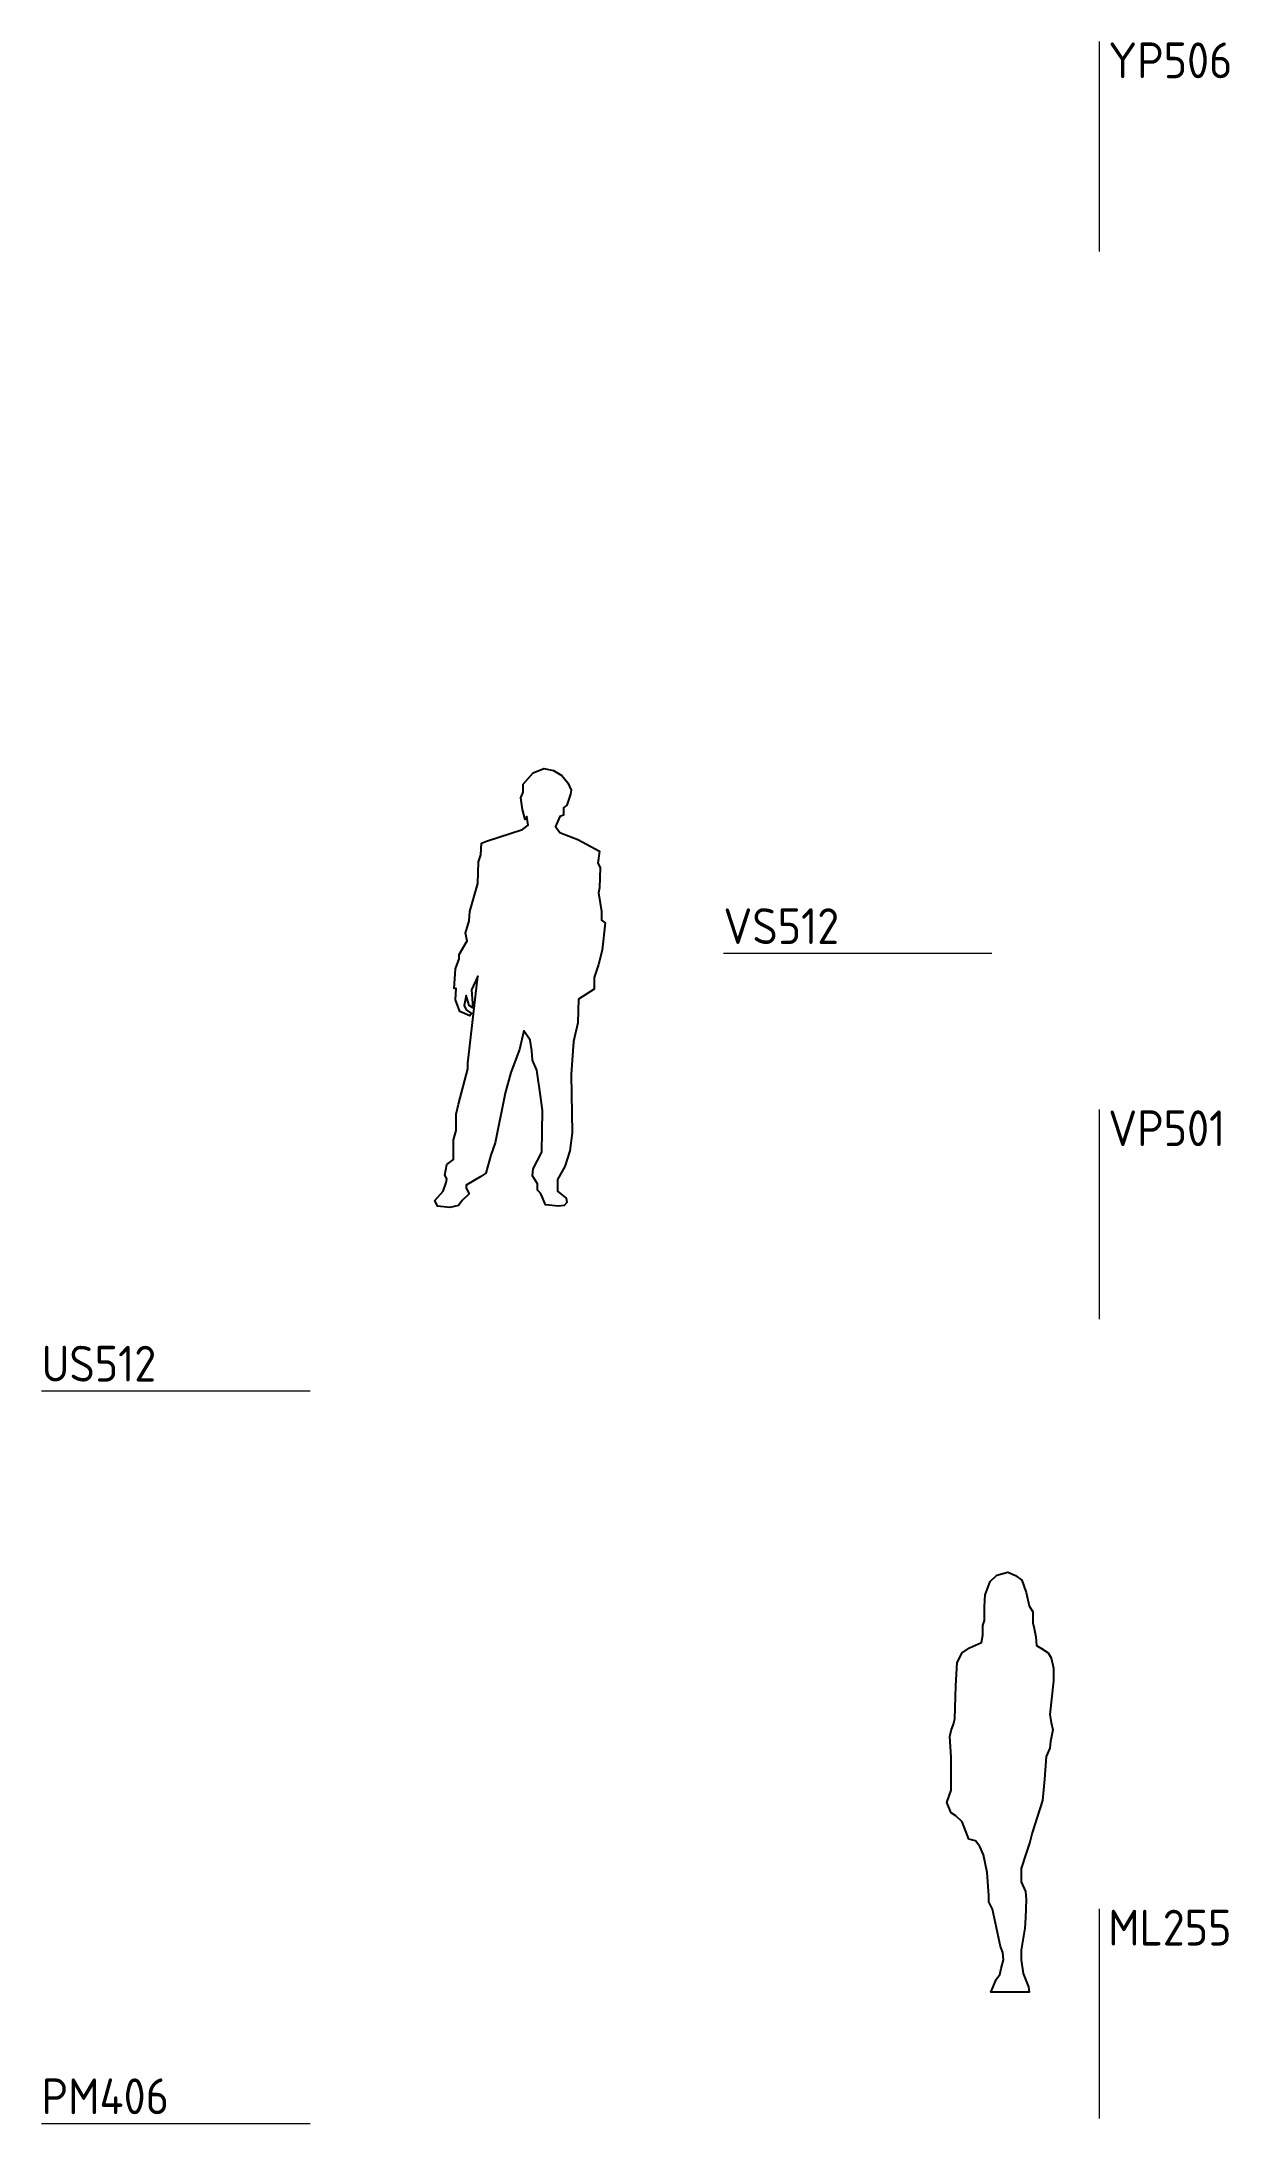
# Model space of a CAD drawing. Header units: millimetres. Extents: x 45928 to 91086, y 20500 to 29675.
# Drawn here: x 45928 to 50907, y 20949 to 29675 of the extents above.
import ezdxf

# ---------------------------------------------------------------- set-up
doc = ezdxf.new("R2010")
doc.units = ezdxf.units.MM
doc.header["$LTSCALE"] = 0.5
doc.layers.add('AR-----J1_DETMERK', color=9, linetype='Continuous', lineweight=0)
doc.layers.add('ARF6000E0_PINNAT', color=8, linetype='Continuous')
doc.styles.get("Standard").update_dxf_attribs({"font": 'isocp.shx'})

# ---------------------------------------------------------------- blocks, each defined once
blk = doc.blocks.new('poika')
blk.add_lwpolyline([(-93.4, 1762.1), (-51.2, 1810.3), (-6, 1828.4), (33.2, 1819.3), (69.3, 1798.2), (93.4, 1768.1), (108.5, 1738), (105.5, 1719.9), (90.4, 1674.7), (75.3, 1662.7), (75.3, 1632.6), (60.3, 1626.5), (42.2, 1584.4), (60.3, 1560.3), (81.4, 1551.2), (135.6, 1530.2), (226, 1482), (220, 1430.8), (229.1, 1412.7), (226, 1328.3), (223, 1307.3), (235.1, 1228.9), (235.1, 1192.8), (250.2, 1180.7), (238.1, 1066.3), (223, 1006), (204.9, 951.8), (204.9, 903.6), (138.6, 861.5), (135.6, 762.1), (117.5, 683.7), (108.5, 545.2), (111.5, 301.2), (102.5, 225.9), (81.4, 159.6), (51.2, 105.4), (51.2, 57.2), (87.4, 27.1), (90.4, 9), (78.4, -3), (54.2, -6), (0, 0), (-12.1, 30.1), (-21.1, 48.2), (-33.2, 60.2), (-33.2, 87.4), (-54.2, 120.5), (-51.2, 150.6), (-15.1, 219.9), (-12.1, 394.6), (-21.1, 457.8), (-36.2, 563.3), (-54.2, 605.4), (-57.3, 644.6), (-63.3, 689.8), (-90.4, 728.9), (-108.5, 650.6), (-144.7, 554.2), (-168.8, 466.9), (-211, 259), (-229.1, 207.8), (-250.2, 132.5), (-271.2, 117.5), (-331.5, 81.3), (-331.5, 69.3), (-319.5, 45.2), (-349.6, 18.1), (-364.7, -3), (-400.8, -12), (-452.1, -6), (-464.1, 18.1), (-428, 57.2), (-415.9, 93.4), (-412.9, 108.4), (-421.9, 123.5), (-412.9, 168.7), (-385.8, 189.8), (-385.8, 271.1), (-373.7, 310.2), (-373.7, 379.5), (-364.7, 421.7), (-325.5, 569.3), (-325.5, 593.4), (-316.5, 665.7), (-283.3, 957.9), (-310.4, 900.6), (-304.4, 825.3), (-319.5, 834.4), (-331.5, 876.5), (-340.6, 834.4), (-331.5, 816.3), (-310.4, 801.2), (-316.5, 792.2), (-358.7, 810.3), (-376.7, 858.5), (-373.7, 906.6), (-382.8, 906.6), (-376.7, 988), (-361.7, 1030.1), (-361.7, 1048.2), (-328.5, 1105.4), (-334.5, 1138.6), (-319.5, 1189.8), (-316.5, 1228.9), (-283.3, 1346.4), (-280.3, 1436.8), (-271.2, 1466.9), (-268.2, 1515.1), (-247.1, 1524.1), (-96.4, 1572.3), (-72.3, 1590.4), (-78.4, 1626.5), (-84.4, 1614.5), (-96.4, 1656.7), (-102.5, 1704.9), (-93.4, 1729)], close=True)
blk = doc.blocks.new('tytto')
blk.add_lwpolyline([(102.3, 1745.2), (129.3, 1726.3), (147.8, 1674), (160.1, 1618.6), (175.5, 1594), (175.5, 1547.8), (181.7, 1523.2), (187.8, 1489.3), (190.9, 1452.4), (212.4, 1440.1), (240.2, 1421.6), (252.5, 1400.1), (261.7, 1357), (261.7, 1304.7), (246.3, 1163.2), (252.5, 1129.3), (258.6, 1098.5), (249.4, 1049.3), (246.3, 1021.6), (230.9, 987.8), (227.8, 929.3), (224.8, 892.4), (215.5, 803.1), (172.4, 667.7), (163.2, 627.7), (147.8, 581.6), (126.2, 517), (126.2, 483.1), (126.2, 461.6), (144.7, 421.6), (147.8, 387.7), (144.7, 310.8), (141.6, 267.7), (126.2, 175.4), (126.2, 135.4), (135.5, 76.9), (157, 21.5), (160.1, 0), (0, 0), (9.2, 21.5), (21.6, 52.3), (36.9, 73.9), (43.1, 98.5), (52.3, 135.4), (49.3, 166.2), (40, 190.8), (6.2, 347.7), (-9.2, 378.5), (-9.2, 403.1), (-12.3, 443.1), (-15.4, 501.6), (-30.8, 575.4), (-46.2, 609.3), (-64.7, 633.9), (-92.4, 640), (-120.1, 713.9), (-147.8, 738.5), (-166.3, 750.8), (-184.7, 793.9), (-166.3, 846.2), (-166.3, 873.9), (-166.3, 984.7), (-172.4, 1070.8), (-166.3, 1095.5), (-157, 1123.2), (-150.9, 1144.7), (-147.8, 1283.2), (-141.6, 1381.6), (-120.1, 1421.6), (-89.3, 1443.2), (-40, 1464.7), (-33.9, 1495.5), (-33.9, 1535.5), (-27.7, 1557), (-27.7, 1615.5), (-24.6, 1664.7), (-3.1, 1720.1), (24.6, 1747.8), (70.8, 1760.1)], close=True)
blk = doc.blocks.new('rt')
blk.add_line((-562.9, 0), (562.9, 0))
blk.add_attdef('RT', (-562.9, 38.5), '', height=150)
blk = doc.blocks.new('rt2')
blk.add_line((0, 439.5), (0, -439.5))
blk.add_attdef('RT', (38.2, 286.2), '', height=150)

msp = doc.modelspace()

# ---------------------------------------------------------------- block references
at = {"layer": 'AR-----J1_DETMERK'}
for name, p, values in [('rt2', (50360.7, 29235.2), {'RT': 'YP506'}), ('rt', (49348.5, 25853.9), {'RT': 'VS512'}), ('rt2', (50360.7, 24759.1), {'RT': 'VP501'}), ('rt', (46491.1, 24020), {'RT': 'US512'}), ('rt2', (50360.7, 21408.7), {'RT': 'ML255'}), ('rt', (46491.1, 20949.4), {'RT': 'PM406'})]:
    msp.add_blockref(name, p, dxfattribs=at).add_auto_attribs(values)
at = {"layer": 'ARF6000E0_PINNAT'}
for name, p in [('poika', (48039.8, 24800)), ('tytto', (49907.3, 21500))]:
    msp.add_blockref(name, p, dxfattribs=at)

doc.saveas('drawing.dxf')
